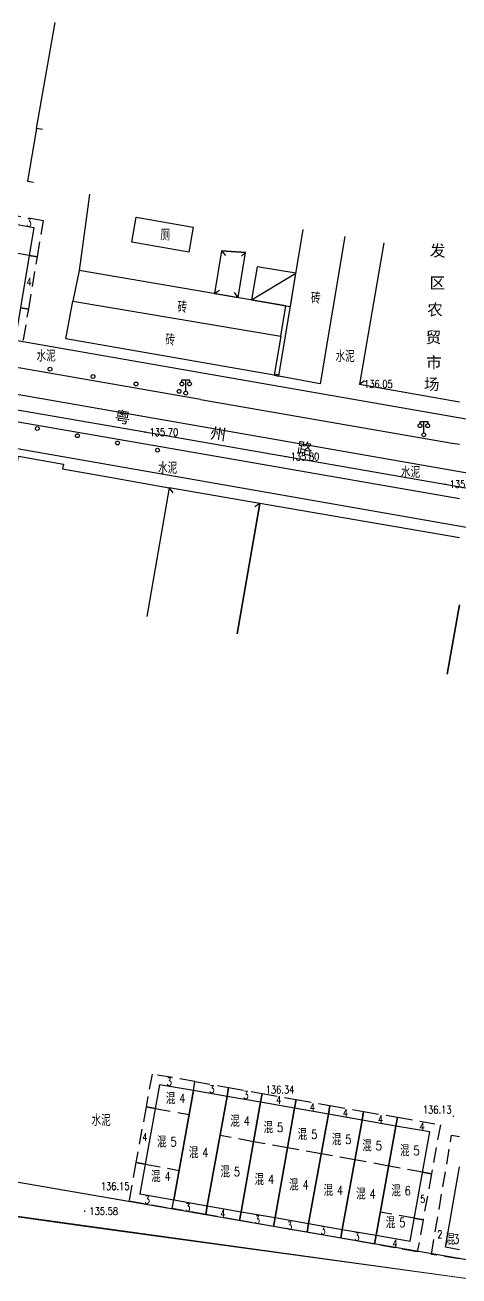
# Model space of a CAD drawing. Extents: x 529262 to 576451, y 2694391 to 2717535.
# Drawn here: x 563307.9 to 563364.9, y 2710588.1 to 2710752.2 of the extents above; entities that cross this region are included whole.
import ezdxf
from ezdxf.enums import TextEntityAlignment as Align
from ezdxf.xclip import XClip

# ---------------------------------------------------------------- set-up
doc = ezdxf.new("R2010")
doc.units = 0
doc.header["$XCLIPFRAME"] = 0
doc.linetypes.add('X5', pattern=[3, 2, -1])
for name, color, linetype in [('DLDW', 8, 'Continuous'), ('DLSS', 4, 'Continuous'), ('GCD', 8, 'Continuous'), ('JMD', 8, 'Continuous'), ('PP-COM', 7, 'Continuous'), ('RD-中线', 40, 'Continuous'), ('RD-红线', 7, 'Continuous'), ('ZBTZ', 8, 'Continuous'), ('ZJ', 7, 'Continuous'), ('污水管径标注_W10-', 202, 'Continuous')]:
    doc.layers.add(name, color=color, linetype=linetype)
doc.styles.add('HZ', font='rs.shx', dxfattribs={"width": 0.8, "bigfont": 'hztxt.shx'})
doc.styles.add('等线体', font='simhei.ttf')
doc.linetypes.add('1161', pattern='A,0,[149,AAA.SHX,S=0.15,R=0,X=0,Y=0],-1.6', length=1.6)

# ---------------------------------------------------------------- blocks, each defined once
blk = doc.blocks.new('A$C19FD0107')
at = {"layer": 'RD-中线', "color": 8}
blk.add_lwpolyline([(-7433.31, 16268.2), (-7445.44, 16270.31, -0.00032), (-7446.07, 16270.42), (-7580.09, 16293.87, 0.002484), (-7581.56, 16294.12), (-7591.96, 16295.83, -0.002386), (-7593.37, 16296.07), (-7727.75, 16319.52, -0.004068), (-7730.15, 16319.96), (-7740.24, 16321.9, 0.004219), (-7742.73, 16322.35), (-7875.73, 16345.48, -0.003742), (-7877.94, 16345.88), (-7887.44, 16347.68, 0.004018), (-7889.81, 16348.11), (-8013.19, 16369.43)], format="xyb", dxfattribs=at)
at = {"layer": 'RD-红线', "color": 8}
for points in [[(-7706.03, 16322.84), (-7698.13, 16321.46), (-7606.27, 16305.43), (-7601.34, 16304.57)], [(-7708.52, 16309.06), (-7700.65, 16307.69), (-7611.55, 16292.14), (-7603.67, 16290.76)]]:
    blk.add_lwpolyline(points, dxfattribs=at)
at = {"layer": 'RD-红线', "color": 8, "linetype": 'Continuous', "flags": 128}
blk.add_lwpolyline([(-7724.98, 16215.64), (-7619.84, 16197.54)], dxfattribs=at)
blk = doc.blocks.new('gc170')
at = {"color": 8, "linetype": 'Continuous'}
blk.add_circle((0, 0), 0.5, dxfattribs=at)
blk = doc.blocks.new('gc097')
at = {"color": 8}
for p, q in [((-1, 2.9), (-1, 3.5)), ((-1, 3.5), (1, 3.5)), ((0, 0.5), (0, 3.5)), ((1, 3.5), (1, 2.9))]:
    blk.add_line(p, q, dxfattribs=at)
for centre in [(-1, 2.4), (0, 0), (1, 2.4)]:
    blk.add_circle(centre, 0.5, dxfattribs=at)
blk = doc.blocks.new('GC200')
at = {"linetype": 'Continuous', "const_width": 0.2, "flags": 128}
blk.add_lwpolyline([(-0.1, 0, 1), (0.1, 0, 1)], format="xyb", close=True, dxfattribs=at)

msp = doc.modelspace()

# ---------------------------------------------------------------- linework, layer by layer
at = {"layer": 'DLDW', "color": 252, "linetype": 'Continuous', "elevation": -527.72, "flags": 128}
msp.add_lwpolyline([(563310.225, 2710738.498), (563309.452, 2710738.647), (563308.249, 2710731.745), (563309.061, 2710731.591)], dxfattribs=at)
at = {"layer": 'DLDW', "color": 252, "linetype": 'Continuous', "elevation": 135.853, "flags": 128}
msp.add_lwpolyline([(563330.038, 2710725.68), (563329.45, 2710722.427), (563321.943, 2710723.736), (563322.531, 2710726.989)], close=True, dxfattribs=at)
at = {"layer": 'DLSS', "linetype": 'Continuous'}
for points in [[(563330.984, 2710703.096), (563294.737, 2710709.369), (563292.578, 2710710.14), (563290.479, 2710711.242)], [(563364.998, 2710690.043), (563327.999, 2710696.468), (563304.738, 2710700.499), (563293.795, 2710702.504), (563293.253, 2710702.575)], [(563330.984, 2710703.096), (563364.062, 2710697.373), (563364.998, 2710697.212)]]:
    msp.add_lwpolyline(points, dxfattribs=at)
at = {"layer": 'DLSS', "linetype": 'Continuous', "const_width": 0.1, "elevation": 24.543, "flags": 128}
msp.add_lwpolyline([(563293.254, 2710702.46), (563282.549, 2710699.569), (563275.156, 2710693.485), (563272.229, 2710688.281), (563263.761, 2710649.245), (563261.067, 2710624.833), (563259.77, 2710618.629), (563259.595, 2710614.136), (563260.883, 2710610.583), (563262.962, 2710606.832), (563264.936, 2710604.632), (563270.037, 2710601.983), (563275.245, 2710600.289), (563315.937, 2710594.555), (563375.452, 2710586.437), (563385.68, 2710586.666), (563387.357, 2710587.117)], dxfattribs=at)
at = {"layer": 'DLSS', "linetype": 'Continuous', "const_width": 0.1, "flags": 128}
msp.add_lwpolyline([(563275.295, 2710600.289), (563375.402, 2710586.437)], dxfattribs=at)
at = {"layer": 'JMD', "linetype": 'Continuous'}
for p, q in [((563333.763, 2710722.611), (563334.253, 2710721.979)), ((563336.914, 2710722.349), (563336.374, 2710721.884)), ((563337.682, 2710716.153, 135.733), (563343.527, 2710719.653, 135.733)), ((563332.808, 2710716.978), (563333.46, 2710717.442)), ((563335.914, 2710716.452), (563335.451, 2710717.104)), ((563341.023, 2710706.187), (563341.059, 2710706.384)), ((563351.869, 2710705.111), (563352.524, 2710705.571)), ((563326.889, 2710691.51), (563327.349, 2710690.856)), ((563338.789, 2710689.451), (563338.135, 2710688.99))]:
    msp.add_line(p, q, dxfattribs=at)
at = {"layer": 'JMD', "linetype": 'Continuous', "flags": 128}
for points, elevation in [([(563310.225, 2710738.498), (563309.452, 2710738.647), (563311.893, 2710752.568)], 135.972), ([(563349.953, 2710724.482), (563346.717, 2710705.134), (563341.267, 2710706.142), (563344.485, 2710725.384)], -527.258), ([(563355.075, 2710723.636), (563351.869, 2710705.111), (563364.998, 2710702.779)], 136.082), ([(563364.998, 2710676.154), (563363.399, 2710667.046)], 136.096), ([(563364.998, 2710591.512), (563363.172, 2710591.831), (563364.998, 2710602.391)], 136.195)]:
    msp.add_lwpolyline(points, dxfattribs=dict(at, elevation=elevation))
at = {"layer": 'JMD', "linetype": 'X5'}
for points, elevation in [([(563308.495, 2710721.969), (563309.551, 2710721.794), (563310.34, 2710726.543), (563304.394, 2710727.573), (563304.213, 2710726.528)], -527.138), ([(563307.343, 2710715.114), (563308.412, 2710714.937), (563309.551, 2710721.794), (563308.495, 2710721.969)], 135.746), ([(563330.051, 2710612.411), (563330.255, 2710613.573), (563324.617, 2710614.566), (563323.834, 2710610.271), (563325.034, 2710610.053)], 136.229), ([(563330.051, 2710612.411), (563330.255, 2710613.573), (563334.683, 2710612.793), (563334.474, 2710611.607)], 136.233), ([(563334.474, 2710611.607), (563334.683, 2710612.793), (563339.071, 2710612.021), (563338.868, 2710610.868)], 136.233), ([(563338.868, 2710610.868), (563339.071, 2710612.021), (563343.543, 2710611.233), (563343.339, 2710610.075)], 136.34), ([(563325.034, 2710610.053), (563323.834, 2710610.271), (563322.501, 2710602.953), (563323.718, 2710602.731)], 136.182), ([(563343.339, 2710610.075), (563343.543, 2710611.233), (563347.988, 2710610.45), (563347.787, 2710609.309)], 136.383), ([(563347.787, 2710609.309), (563347.988, 2710610.45), (563352.412, 2710609.671), (563352.211, 2710608.528)], 136.349), ([(563352.211, 2710608.528), (563352.412, 2710609.671), (563356.858, 2710608.888), (563356.658, 2710607.749)], 136.354), ([(563356.658, 2710607.749), (563356.858, 2710608.888), (563362.496, 2710607.895), (563361.327, 2710601.48), (563360.159, 2710601.692)], 136.349), ([(563364.998, 2710590.303), (563361.312, 2710590.899), (563363.975, 2710606.539), (563364.998, 2710606.373)], 136.195), ([(563323.718, 2710602.731), (563322.501, 2710602.953), (563321.585, 2710597.92), (563327.264, 2710596.92), (563327.464, 2710598.056)], 136.121), ([(563331.88, 2710597.271), (563331.681, 2710596.142), (563327.264, 2710596.92), (563327.464, 2710598.056)], 136.233), ([(563336.319, 2710596.495), (563336.119, 2710595.36), (563331.681, 2710596.142), (563331.88, 2710597.271)], 136.335), ([(563340.782, 2710595.74), (563340.577, 2710594.575), (563336.119, 2710595.36), (563336.319, 2710596.495)], 136.335), ([(563345.179, 2710594.941), (563344.978, 2710593.8), (563340.577, 2710594.575), (563340.782, 2710595.74)], 136.349), ([(563349.603, 2710594.182), (563349.398, 2710593.022), (563344.978, 2710593.8), (563345.179, 2710594.941)], 136.349), ([(563354.056, 2710593.406), (563353.85, 2710592.238), (563349.398, 2710593.022), (563349.603, 2710594.182)], 136.349)]:
    msp.add_lwpolyline(points, dxfattribs=dict(at, elevation=elevation))
at = {"layer": 'JMD', "linetype": 'Continuous'}
msp.add_lwpolyline([(563304.213, 2710726.528), (563309.112, 2710725.64), (563306.857, 2710712.217), (563301.903, 2710713.067)], close=True, dxfattribs=at)
at = {"layer": 'JMD', "linetype": 'X5', "flags": 128}
for points, elevation in [([(563308.495, 2710721.969), (563303.575, 2710722.814)], -527.138), ([(563325.034, 2710610.053), (563329.481, 2710609.251)], 136.182), ([(563323.718, 2710602.731), (563328.162, 2710601.931)], 136.121)]:
    msp.add_lwpolyline(points, dxfattribs=dict(at, elevation=elevation))
at = {"layer": 'JMD', "linetype": 'Continuous', "flags": 128}
for points in [[(563336.914, 2710722.349), (563333.763, 2710722.611), (563332.808, 2710716.978), (563335.914, 2710716.452), (563336.914, 2710722.349)], [(563342.193, 2710715.388), (563315.026, 2710719.992), (563314.218, 2710715.969), (563341.518, 2710711.403)], [(563341.518, 2710711.403), (563340.657, 2710706.255), (563313.279, 2710711.03), (563314.218, 2710715.969)]]:
    msp.add_lwpolyline(points, close=True, dxfattribs=at)
at = {"layer": 'JMD', "linetype": 'Continuous'}
msp.add_lwpolyline([(563333.763, 2710722.611), (563336.914, 2710722.349)], dxfattribs=at)
at = {"layer": 'JMD', "linetype": 'Continuous', "flags": 128}
for points, elevation in [([(563338.42, 2710720.507), (563337.682, 2710716.153), (563342.193, 2710715.388), (563342.796, 2710715.287), (563343.527, 2710719.653)], 135.733), ([(563330.051, 2710612.411), (563325.59, 2710613.142), (563323.022, 2710598.857), (563327.464, 2710598.056)], 136.229), ([(563334.474, 2710611.607), (563330.051, 2710612.411), (563327.464, 2710598.056), (563331.88, 2710597.271)], 136.233), ([(563338.868, 2710610.868), (563334.474, 2710611.607), (563331.88, 2710597.271), (563336.319, 2710596.495)], 136.34), ([(563343.339, 2710610.075), (563338.868, 2710610.868), (563336.319, 2710596.495), (563340.782, 2710595.74)], 136.335), ([(563347.787, 2710609.309), (563343.339, 2710610.075), (563340.782, 2710595.74), (563345.179, 2710594.941)], 136.383), ([(563352.211, 2710608.528), (563347.787, 2710609.309), (563345.179, 2710594.941), (563349.603, 2710594.182)], 136.349), ([(563356.658, 2710607.749), (563352.211, 2710608.528), (563349.603, 2710594.182), (563354.056, 2710593.406)], 136.354), ([(563361.12, 2710606.979), (563356.658, 2710607.749), (563354.056, 2710593.406), (563358.516, 2710592.647)], 136.349)]:
    msp.add_lwpolyline(points, close=True, dxfattribs=dict(at, elevation=elevation))
at = {"layer": 'JMD', "linetype": 'X5'}
for points in [[(563301.903, 2710713.067), (563301.711, 2710711.962), (563307.745, 2710710.915), (563308.412, 2710714.937), (563307.343, 2710715.114)], [(563360.159, 2710601.692), (563361.327, 2710601.48), (563360.226, 2710595.433), (563359.06, 2710595.645)], [(563359.06, 2710595.645), (563360.226, 2710595.433), (563359.464, 2710591.249), (563353.85, 2710592.238), (563354.056, 2710593.406)]]:
    msp.add_lwpolyline(points, dxfattribs=at)
at = {"layer": 'JMD', "linetype": 'Continuous', "flags": 128}
for points in [[(563340.657, 2710706.255), (563341.267, 2710706.142)], [(563340.693, 2710706.452), (563341.3, 2710706.339)], [(563303.995, 2710678.461), (563307.062, 2710695.66), (563312.967, 2710694.591), (563312.858, 2710693.974), (563319.066, 2710692.88), (563326.889, 2710691.51), (563323.948, 2710674.627)], [(563335.81, 2710672.347), (563338.789, 2710689.451), (563326.889, 2710691.51), (563323.948, 2710674.627)], [(563364.998, 2710684.946), (563338.789, 2710689.451), (563335.81, 2710672.347)], [(563363.399, 2710667.046), (563364.998, 2710676.154)]]:
    msp.add_lwpolyline(points, dxfattribs=at)
at = {"layer": 'JMD', "linetype": 'X5', "flags": 128}
for points in [[(563337.95, 2710605.692), (563333.547, 2710606.489)], [(563342.416, 2710604.9), (563337.95, 2710605.692)], [(563346.843, 2710604.11), (563342.416, 2710604.9)], [(563351.262, 2710603.308), (563346.843, 2710604.11)], [(563355.705, 2710602.5), (563351.262, 2710603.308)], [(563360.159, 2710601.692), (563355.705, 2710602.5)], [(563359.06, 2710595.645), (563354.608, 2710596.453)]]:
    msp.add_lwpolyline(points, dxfattribs=at)
at = {"layer": 'ZBTZ', "linetype": '1161', "elevation": -525.955, "flags": 128}
msp.add_lwpolyline([(563316.392, 2710730.021), (563316.168, 2710728.382), (563315.026, 2710719.992)], dxfattribs=at)
at = {"layer": '污水管径标注_W10-'}
msp.add_lwpolyline([(563185.757, 2710722.921), (563197.536, 2710720.855), (563205.458, 2710719.476), (563225.162, 2710716.048), (563236.844, 2710714.016), (563244.861, 2710712.593), (563263.94, 2710709.207), (563284.258, 2710705.672), (563302.836, 2710702.439), (563323.667, 2710698.819), (563342.245, 2710695.589), (563363.076, 2710691.969), (563381.654, 2710688.74)], dxfattribs=at)

# ---------------------------------------------------------------- block references
at = {"layer": 'DLDW', "color": 252, "linetype": 'Continuous', "xscale": 0.5, "yscale": 0.5, "zscale": 0.5}
for p in [(563329.042, 2710703.919), (563360.331, 2710698.441)]:
    msp.add_blockref('gc097', p, dxfattribs=at)
at = {"layer": 'GCD', "linetype": 'Continuous'}
ref = msp.add_blockref('GC200', (563351.869, 2710705.111, 136.05), dxfattribs=dict(at, xscale=0.5, yscale=0.5, zscale=0.5))
ref.add_attrib('height', '136.05', dxfattribs={"linetype": 'Continuous', "height": 1, "style": 'HZ', "width": 0.8}).set_placement((563352.469, 2710705.111, 136.05), align=Align.MIDDLE_LEFT)
ref = msp.add_blockref('GC200', (563323.682, 2710698.791, 135.7), dxfattribs=dict(at, xscale=0.5, yscale=0.5, zscale=0.5))
ref.add_attrib('height', '135.70', dxfattribs={"linetype": 'Continuous', "height": 1, "style": 'HZ', "width": 0.8}).set_placement((563324.282, 2710698.791, 135.7), align=Align.MIDDLE_LEFT)
ref = msp.add_blockref('GC200', (563342.226, 2710695.588, 135.8), dxfattribs=dict(at, xscale=0.5, yscale=0.5, zscale=0.5))
ref.add_attrib('height', '135.80', dxfattribs={"linetype": 'Continuous', "height": 1, "style": 'HZ', "width": 0.8}).set_placement((563342.826, 2710695.588, 135.8), align=Align.MIDDLE_LEFT)
ref = msp.add_blockref('GC200', (563363.112, 2710691.969, 135.9), dxfattribs=dict(at, xscale=0.5, yscale=0.5, zscale=0.5))
ref.add_attrib('height', '135.90', dxfattribs={"linetype": 'Continuous', "height": 1, "style": 'HZ', "width": 0.8}).set_placement((563363.712, 2710691.969, 135.9), align=Align.MIDDLE_LEFT)
at = {"layer": 'GCD', "linetype": 'Continuous', "xscale": 0.5, "yscale": 0.5}
msp.add_blockref('GC200', (563338.868, 2710610.868, 136.34), dxfattribs=at)
at = {"layer": 'GCD', "linetype": 'Continuous', "xscale": 0.5, "yscale": 0.5, "zscale": 0.5}
for p in [(563364.196, 2710609.035, 136.132), (563323.022, 2710598.857, 136.147)]:
    msp.add_blockref('GC200', p, dxfattribs=at)
at = {"layer": 'GCD', "linetype": 'Continuous'}
ref = msp.add_blockref('GC200', (563315.787, 2710596.576, 135.575), dxfattribs=dict(at, xscale=0.5, yscale=0.5, zscale=0.5))
ref.add_attrib('height', '135.58', dxfattribs={"linetype": 'Continuous', "height": 1, "style": 'HZ', "width": 0.8}).set_placement((563316.387, 2710596.576, 135.575), align=Align.MIDDLE_LEFT)
at = {"layer": 'PP-COM'}
ref = msp.add_blockref('A$C19FD0107', (570997.993, 2694390.603), dxfattribs=at)
XClip(ref).set_block_clipping_path([(-9366.4383134884, 14428.6043910822), (-3328.4480743363, 17452.7484863754)])
at = {"layer": 'ZBTZ', "linetype": 'Continuous'}
for p, xscale, yscale, zscale, rotation in [((563311.215, 2710707.064), 0.5000000000283651, 0.5000000000283651, 0.5000000000283651, 170.2367887196968), ((563316.868, 2710706.091), 0.5000000000283651, 0.5000000000283651, 0.5000000000283651, 170.2367887196968), ((563322.52, 2710705.119), 0.5000000000283651, 0.5000000000283651, 0.5000000000283651, 170.2367887196968), ((563328.172, 2710704.146), 0.5000000000283651, 0.5000000000283651, 0.5000000000283651, 170.2367887196968), ((563309.548, 2710699.275), 0.5000000000531898, 0.5000000000531898, 0.5000000000531898, 349.812210959541), ((563314.811, 2710698.329), 0.5000000000531898, 0.5000000000531898, 0.5000000000531898, 349.812210959541), ((563320.074, 2710697.383), 0.5000000000531898, 0.5000000000531898, 0.5000000000531898, 349.812210959541), ((563325.338, 2710696.437), 0.5000000000531898, 0.5000000000531898, 0.5000000000531898, 349.812210959541)]:
    msp.add_blockref('gc170', p, dxfattribs=dict(at, xscale=xscale, yscale=yscale, zscale=zscale, rotation=rotation))

# ---------------------------------------------------------------- texts
at = {"layer": 'DLDW', "color": 252, "linetype": 'Continuous', "style": 'HZ', "width": 0.8}
msp.add_text('厕', height=1.5, dxfattribs=at).set_placement((563326.344, 2710724.724), align=Align.MIDDLE)
at = {"layer": 'GCD', "linetype": 'Continuous', "style": 'HZ', "width": 0.8}
for s, p in [('136.34', (563341.435, 2710612.52)), ('136.13', (563362.078, 2710609.896)), ('136.15', (563319.777, 2710599.852))]:
    msp.add_text(s, height=1, dxfattribs=at).set_placement(p, align=Align.MIDDLE)
at = {"layer": 'JMD', "linetype": 'Continuous', "style": 'HZ', "width": 0.8}
for s, p in [('砖', (563346.758, 2710716.386)), ('砖', (563329.234, 2710715.205)), ('砖', (563327.636, 2710710.911)), ('混', (563327.687, 2710611.374)), ('混', (563336.155, 2710608.397)), ('混', (563340.534, 2710607.564)), ('混', (563345.015, 2710606.659)), ('混', (563349.496, 2710605.992)), ('混', (563326.533, 2710605.669)), ('混', (563353.499, 2710605.168)), ('混', (563358.451, 2710604.527)), ('混', (563330.71, 2710604.273)), ('混', (563325.75, 2710601.137)), ('混', (563334.861, 2710601.75)), ('混', (563339.354, 2710600.75)), ('混', (563343.879, 2710600.036)), ('混', (563348.403, 2710599.321)), ('混', (563352.689, 2710598.845)), ('混', (563357.3, 2710599.254)), ('混', (563356.581, 2710595.083)), ('混', (563364.409, 2710592.896))]:
    msp.add_text(s, height=1.5, dxfattribs=at).set_placement(p, align=Align.MIDDLE_RIGHT)
for s, p in [('4', (563328.187, 2710611.374)), ('4', (563336.655, 2710608.397)), ('5', (563341.034, 2710607.564)), ('5', (563345.515, 2710606.659)), ('5', (563327.033, 2710605.669)), ('5', (563349.996, 2710605.992)), ('5', (563353.999, 2710605.168)), ('4', (563331.21, 2710604.273)), ('5', (563358.951, 2710604.527)), ('5', (563335.361, 2710601.75)), ('4', (563326.25, 2710601.137)), ('4', (563339.854, 2710600.75)), ('4', (563344.379, 2710600.036)), ('4', (563348.903, 2710599.321)), ('4', (563353.189, 2710598.845)), ('6', (563357.8, 2710599.254)), ('5', (563357.081, 2710595.083)), ('3', (563364.177, 2710592.91))]:
    msp.add_text(s, height=1.2, dxfattribs=at).set_placement(p, align=Align.MIDDLE_LEFT)
at = {"layer": 'ZJ', "color": 8, "linetype": 'Continuous', "style": 'HZ', "width": 0.8}
for s, height, p in [('3', 1, (563308.462, 2710726.299, -137.468)), ('4', 1, (563308.445, 2710718.53, -137.468)), ('水泥', 1.5, (563310.704, 2710708.881)), ('水泥', 1.5, (563349.983, 2710708.821)), ('水泥', 1.5, (563326.666, 2710694.168)), ('水泥', 1.5, (563358.577, 2710693.627)), ('3', 1, (563326.871, 2710613.568, -14.953)), ('3', 1, (563332.479, 2710612.585, -14.953)), ('3', 1, (563336.943, 2710611.809, -14.953)), ('4', 1, (563341.249, 2710611.176, -14.953)), ('4', 1, (563345.677, 2710610.209, -14.953)), ('水泥', 1.5, (563317.93, 2710608.585)), ('4', 1, (563350.026, 2710609.472, -14.953)), ('4', 1, (563354.634, 2710608.66, -14.953)), ('4', 1, (563360.074, 2710607.666, -14.953)), ('4', 1, (563323.677, 2710606.293, -14.953)), ('5', 1, (563360.167, 2710598.183, -14.953)), ('3', 1, (563323.987, 2710598.086, -14.953)), ('3', 1, (563329.314, 2710597.091, -14.953)), ('4', 1, (563333.924, 2710596.282, -14.953)), ('3', 1, (563338.449, 2710595.45, -14.953)), ('3', 1, (563342.689, 2710594.665, -14.953)), ('3', 1, (563347.079, 2710594.043, -14.953)), ('3', 1, (563351.553, 2710593.243, -14.953)), ('2', 1, (563362.425, 2710593.524, -14.953)), ('4', 1, (563356.521, 2710592.324, -14.953))]:
    msp.add_text(s, height=height, dxfattribs=at).set_placement(p, align=Align.MIDDLE)
at = {"layer": 'ZJ', "color": 8, "linetype": 'Continuous', "style": '等线体'}
for s, p in [('发', (563362.144, 2710722.638)), ('区', (563362.109, 2710718.384)), ('农', (563361.791, 2710714.897)), ('贸', (563361.585, 2710711.256)), ('市', (563361.643, 2710707.977)), ('场', (563361.355, 2710705.107))]:
    msp.add_text(s, height=1.5, dxfattribs=at).set_placement(p, align=Align.MIDDLE)
for s, p in [('粤', (563320.74, 2710700.808)), ('州', (563333.324, 2710698.582)), ('路', (563344.685, 2710696.674))]:
    msp.add_text(s, height=1.5, rotation=351.92344, dxfattribs=at).set_placement(p, align=Align.MIDDLE)

doc.saveas('drawing.dxf')
